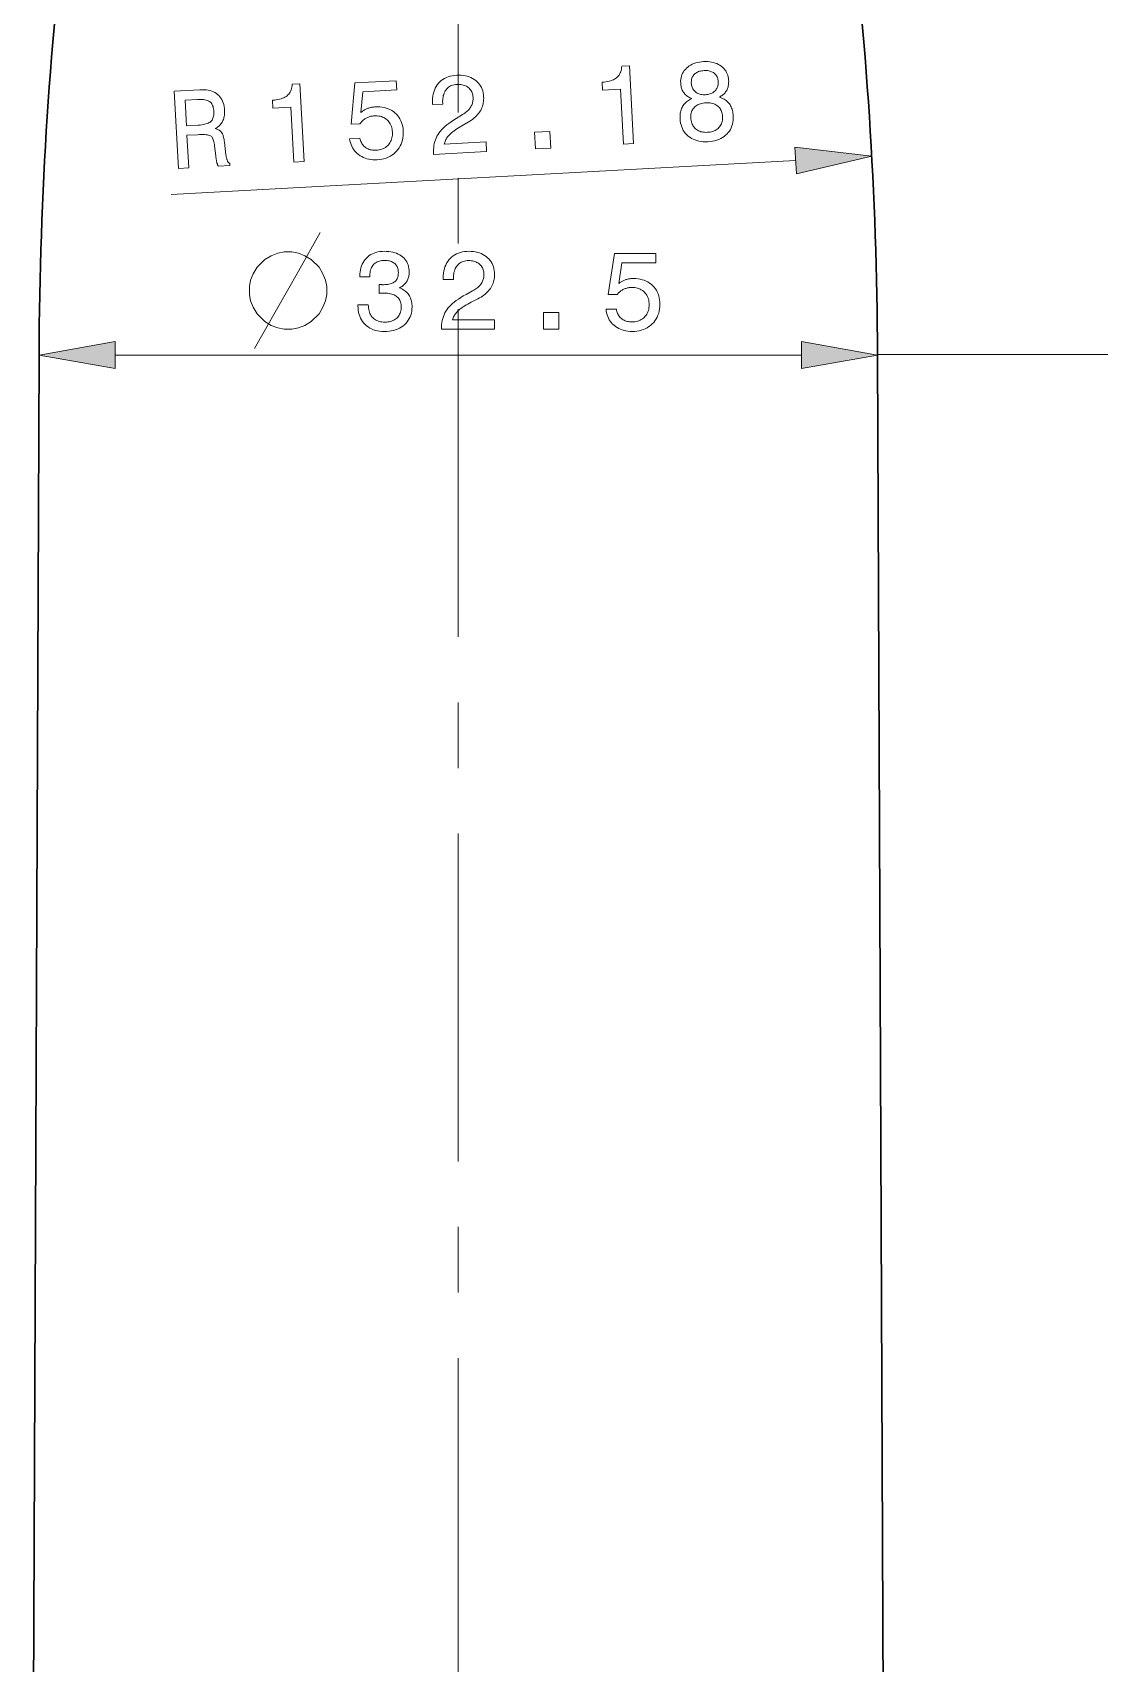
# Model space of a CAD drawing. Extents: x 5 to 286, y 5 to 409.
# Drawn here: x 95.6 to 137, y 218.4 to 281.6 of the extents above; entities that cross this region are included whole.
import ezdxf

# ---------------------------------------------------------------- set-up
doc = ezdxf.new("R2010")
doc.units = 0
doc.linetypes.add('CENTERX2', pattern=[20.32, 12.7, -2.54, 2.54, -2.54])
doc.layers.add('CENTERLINE', color=4, linetype='CENTERX2')
doc.layers.add('DIMENSIONS', color=2, linetype='Continuous')
doc.layers.add('OUTLINE', color=7, linetype='Continuous', lineweight=25)

msp = doc.modelspace()

# ---------------------------------------------------------------- linework, layer by layer
at = {"layer": 'CENTERLINE', "lineweight": 13}
msp.add_line((112.117, 352.187), (112.117, 119.931), dxfattribs=at)
at = {"layer": 'DIMENSIONS', "lineweight": 13}
for p, q in [((125.192, 276.666), (100.986, 275.343)), ((98.822, 269.128), (125.413, 269.128)), ((128.367, 269.154), (170.323, 269.154)), ((128.367, 269.154), (170.317, 269.154))]:
    msp.add_line(p, q, dxfattribs=at)
at = {"layer": 'DIMENSIONS', "lineweight": 13, "ltscale": 0.05064}
for p, q in [((95.867, 269.154), (95.867, 267.128)), ((128.367, 269.154), (128.367, 267.128))]:
    msp.add_line(p, q, dxfattribs=at)
at = {"layer": 'DIMENSIONS', "lineweight": 13}
for points in [[(111.159, 276.901), (111.158, 276.913), (111.155, 277.001), (111.157, 277.086), (111.163, 277.168), (111.173, 277.247), (111.187, 277.324), (111.206, 277.398), (111.229, 277.469), (111.256, 277.538), (111.288, 277.603), (111.324, 277.667), (111.365, 277.729), (111.413, 277.791), (111.468, 277.853), (111.529, 277.916), (111.597, 277.979), (111.672, 278.042), (111.753, 278.106), (111.841, 278.17), (111.935, 278.234), (112.037, 278.298), (112.284, 278.451), (112.327, 278.478), (112.368, 278.506), (112.406, 278.535), (112.442, 278.564), (112.475, 278.593), (112.506, 278.623), (112.534, 278.654), (112.559, 278.685), (112.583, 278.716), (112.603, 278.748), (112.621, 278.78), (112.638, 278.814), (112.652, 278.849), (112.663, 278.884), (112.673, 278.92), (112.68, 278.958), (112.686, 278.996), (112.689, 279.035), (112.69, 279.076), (112.689, 279.117), (112.684, 279.163), (112.677, 279.208), (112.667, 279.25), (112.653, 279.291), (112.636, 279.33), (112.616, 279.366), (112.593, 279.401), (112.567, 279.433), (112.537, 279.464), (112.504, 279.492), (112.469, 279.518), (112.432, 279.541), (112.393, 279.561), (112.351, 279.578), (112.308, 279.591), (112.262, 279.602), (112.215, 279.61), (112.165, 279.614), (112.113, 279.616), (112.06, 279.614), (112.007, 279.61), (111.956, 279.601), (111.908, 279.589), (111.862, 279.574), (111.819, 279.555), (111.779, 279.532), (111.741, 279.506), (111.705, 279.476), (111.672, 279.443), (111.641, 279.406), (111.614, 279.366), (111.589, 279.323), (111.568, 279.278), (111.55, 279.23), (111.536, 279.179), (111.525, 279.126), (111.517, 279.071), (111.512, 279.012), (111.511, 278.951), (111.512, 278.888), (111.514, 278.852), (111.123, 278.831), (111.12, 278.892), (111.117, 278.985), (111.12, 279.074), (111.129, 279.159), (111.144, 279.241), (111.164, 279.32), (111.189, 279.394), (111.221, 279.466), (111.257, 279.533), (111.3, 279.597), (111.348, 279.657), (111.401, 279.712), (111.458, 279.763), (111.519, 279.808), (111.584, 279.847), (111.654, 279.882), (111.728, 279.911), (111.805, 279.935), (111.887, 279.953), (111.973, 279.966), (112.063, 279.974), (112.15, 279.976), (112.234, 279.973), (112.314, 279.965), (112.392, 279.952), (112.466, 279.934), (112.538, 279.911), (112.606, 279.882), (112.671, 279.849), (112.733, 279.81), (112.791, 279.766), (112.846, 279.718), (112.895, 279.667), (112.939, 279.612), (112.978, 279.554), (113.011, 279.493), (113.04, 279.428), (113.062, 279.36), (113.08, 279.288), (113.092, 279.213), (113.099, 279.135), (113.101, 279.074), (113.1, 279.014), (113.095, 278.956), (113.087, 278.898), (113.075, 278.843), (113.061, 278.788), (113.043, 278.735), (113.021, 278.684), (112.997, 278.633), (112.969, 278.584), (112.938, 278.536), (112.903, 278.49), (112.865, 278.444), (112.824, 278.4), (112.779, 278.356), (112.73, 278.314), (112.679, 278.272), (112.623, 278.232), (112.565, 278.193), (112.503, 278.154), (112.257, 278.012), (112.189, 277.971), (112.125, 277.931), (112.065, 277.892), (112.009, 277.854), (111.958, 277.817), (111.91, 277.781), (111.866, 277.745), (111.826, 277.711), (111.791, 277.677), (111.759, 277.645), (111.73, 277.613), (111.704, 277.58), (111.679, 277.546), (111.657, 277.512), (111.637, 277.477), (111.62, 277.442), (111.604, 277.406), (111.59, 277.37), (111.579, 277.332), (111.57, 277.295), (113.195, 277.384), (113.215, 277.013)], [(118.52, 277.303), (118.404, 279.433), (117.705, 279.395), (117.688, 279.7), (117.763, 279.707), (117.834, 279.716), (117.901, 279.728), (117.963, 279.741), (118.022, 279.758), (118.076, 279.776), (118.127, 279.797), (118.173, 279.82), (118.215, 279.846), (118.253, 279.874), (118.287, 279.905), (118.319, 279.939), (118.347, 279.976), (118.371, 280.016), (118.393, 280.059), (118.412, 280.106), (118.427, 280.155), (118.439, 280.208), (118.448, 280.264), (118.454, 280.323), (118.747, 280.339), (118.912, 277.325)], [(121.166, 279.065), (121.127, 279.082), (121.089, 279.1), (121.053, 279.119), (121.019, 279.14), (120.988, 279.163), (120.957, 279.186), (120.929, 279.211), (120.903, 279.238), (120.879, 279.266), (120.856, 279.295), (120.836, 279.326), (120.817, 279.358), (120.8, 279.392), (120.785, 279.428), (120.773, 279.465), (120.761, 279.503), (120.752, 279.543), (120.745, 279.585), (120.74, 279.628), (120.736, 279.673), (120.735, 279.74), (120.739, 279.806), (120.749, 279.869), (120.764, 279.929), (120.784, 279.987), (120.809, 280.044), (120.84, 280.097), (120.876, 280.149), (120.917, 280.198), (120.964, 280.245), (121.015, 280.289), (121.069, 280.328), (121.127, 280.364), (121.188, 280.395), (121.252, 280.422), (121.32, 280.445), (121.391, 280.464), (121.465, 280.479), (121.543, 280.49), (121.625, 280.496), (121.706, 280.499), (121.785, 280.497), (121.861, 280.49), (121.934, 280.479), (122.004, 280.463), (122.071, 280.443), (122.135, 280.419), (122.196, 280.39), (122.254, 280.356), (122.309, 280.318), (122.36, 280.277), (122.406, 280.232), (122.447, 280.185), (122.483, 280.135), (122.514, 280.082), (122.54, 280.026), (122.561, 279.968), (122.578, 279.906), (122.589, 279.842), (122.595, 279.775), (122.597, 279.729), (122.596, 279.686), (122.594, 279.643), (122.589, 279.602), (122.582, 279.562), (122.574, 279.524), (122.563, 279.487), (122.551, 279.451), (122.536, 279.417), (122.519, 279.384), (122.501, 279.352), (122.48, 279.322), (122.457, 279.293), (122.432, 279.265), (122.404, 279.238), (122.375, 279.213), (122.343, 279.189), (122.31, 279.166), (122.274, 279.144), (122.236, 279.124), (122.285, 279.107), (122.332, 279.088), (122.376, 279.067), (122.418, 279.043), (122.458, 279.018), (122.496, 278.991), (122.531, 278.961), (122.564, 278.929), (122.595, 278.896), (122.623, 278.86), (122.649, 278.822), (122.672, 278.782), (122.694, 278.741), (122.712, 278.697), (122.729, 278.652), (122.742, 278.605), (122.754, 278.555), (122.763, 278.505), (122.77, 278.452), (122.774, 278.397), (122.776, 278.312), (122.772, 278.231), (122.762, 278.153), (122.747, 278.077), (122.725, 278.005), (122.698, 277.937), (122.666, 277.871), (122.627, 277.809), (122.583, 277.75), (122.533, 277.694), (122.478, 277.642), (122.418, 277.595), (122.355, 277.552), (122.287, 277.515), (122.216, 277.483), (122.14, 277.456), (122.059, 277.433), (121.975, 277.416), (121.887, 277.403), (121.794, 277.396), (121.701, 277.393), (121.612, 277.396), (121.526, 277.404), (121.444, 277.418), (121.366, 277.437), (121.291, 277.461), (121.22, 277.49), (121.153, 277.525), (121.089, 277.566), (121.029, 277.611), (120.973, 277.662), (120.922, 277.716), (120.878, 277.773), (120.838, 277.835), (120.804, 277.9), (120.775, 277.97), (120.751, 278.043), (120.733, 278.119), (120.72, 278.2), (120.713, 278.284), (120.711, 278.339), (120.712, 278.392), (120.716, 278.444), (120.722, 278.494), (120.73, 278.542), (120.742, 278.589), (120.755, 278.635), (120.772, 278.678), (120.791, 278.72), (120.813, 278.761), (120.837, 278.799), (120.863, 278.836), (120.893, 278.871), (120.924, 278.905), (120.958, 278.936), (120.995, 278.966), (121.034, 278.993), (121.076, 279.019), (121.12, 279.043)], [(121.149, 279.662), (121.152, 279.62), (121.159, 279.579), (121.168, 279.541), (121.18, 279.505), (121.195, 279.47), (121.212, 279.437), (121.232, 279.406), (121.255, 279.377), (121.281, 279.35), (121.31, 279.324), (121.34, 279.301), (121.373, 279.281), (121.407, 279.263), (121.443, 279.248), (121.48, 279.235), (121.52, 279.226), (121.561, 279.219), (121.604, 279.215), (121.648, 279.213), (121.695, 279.214), (121.741, 279.218), (121.786, 279.225), (121.828, 279.233), (121.868, 279.245), (121.907, 279.259), (121.943, 279.275), (121.977, 279.294), (122.009, 279.315), (122.039, 279.339), (122.067, 279.366), (122.093, 279.394), (122.116, 279.424), (122.135, 279.456), (122.152, 279.489), (122.166, 279.523), (122.177, 279.559), (122.184, 279.597), (122.189, 279.636), (122.192, 279.676), (122.191, 279.719), (122.187, 279.761), (122.181, 279.801), (122.172, 279.839), (122.16, 279.875), (122.145, 279.909), (122.128, 279.941), (122.109, 279.971), (122.086, 279.999), (122.061, 280.025), (122.033, 280.049), (122.003, 280.071), (121.971, 280.09), (121.937, 280.107), (121.901, 280.121), (121.863, 280.132), (121.823, 280.141), (121.781, 280.148), (121.737, 280.151), (121.691, 280.153), (121.643, 280.151), (121.596, 280.147), (121.551, 280.141), (121.508, 280.133), (121.467, 280.122), (121.429, 280.109), (121.392, 280.093), (121.358, 280.075), (121.326, 280.055), (121.297, 280.032), (121.269, 280.007), (121.244, 279.98), (121.222, 279.951), (121.203, 279.921), (121.186, 279.889), (121.173, 279.855), (121.162, 279.82), (121.155, 279.783), (121.15, 279.744), (121.148, 279.704)], [(101.268, 276.36), (101.105, 279.351), (102.105, 279.406), (102.191, 279.408), (102.274, 279.406), (102.352, 279.4), (102.427, 279.389), (102.497, 279.373), (102.564, 279.352), (102.626, 279.327), (102.685, 279.298), (102.74, 279.264), (102.79, 279.225), (102.837, 279.182), (102.879, 279.134), (102.916, 279.083), (102.95, 279.027), (102.979, 278.967), (103.003, 278.902), (103.023, 278.834), (103.039, 278.761), (103.05, 278.684), (103.056, 278.603), (103.058, 278.554), (103.058, 278.507), (103.055, 278.461), (103.051, 278.417), (103.044, 278.374), (103.035, 278.333), (103.024, 278.292), (103.011, 278.254), (102.996, 278.216), (102.979, 278.181), (102.96, 278.146), (102.939, 278.113), (102.916, 278.082), (102.891, 278.052), (102.864, 278.023), (102.834, 277.996), (102.803, 277.971), (102.77, 277.947), (102.735, 277.924), (102.698, 277.903), (102.73, 277.894), (102.761, 277.884), (102.79, 277.873), (102.817, 277.86), (102.842, 277.846), (102.866, 277.83), (102.888, 277.813), (102.908, 277.795), (102.926, 277.776), (102.942, 277.755), (102.957, 277.732), (102.972, 277.706), (102.985, 277.676), (102.998, 277.643), (103.009, 277.606), (103.02, 277.566), (103.03, 277.523), (103.039, 277.476), (103.047, 277.425), (103.054, 277.372), (103.112, 276.887), (103.116, 276.857), (103.121, 276.828), (103.125, 276.801), (103.13, 276.775), (103.135, 276.751), (103.14, 276.729), (103.146, 276.709), (103.152, 276.69), (103.158, 276.673), (103.165, 276.658), (103.172, 276.644), (103.18, 276.631), (103.188, 276.618), (103.197, 276.606), (103.206, 276.595), (103.217, 276.585), (103.227, 276.575), (103.239, 276.567), (103.251, 276.559), (103.264, 276.551), (103.268, 276.469), (102.816, 276.445), (102.809, 276.454), (102.803, 276.465), (102.797, 276.477), (102.791, 276.49), (102.785, 276.504), (102.78, 276.518), (102.774, 276.534), (102.769, 276.551), (102.764, 276.568), (102.759, 276.587), (102.754, 276.607), (102.75, 276.628), (102.745, 276.651), (102.741, 276.675), (102.736, 276.7), (102.732, 276.726), (102.728, 276.754), (102.723, 276.784), (102.719, 276.815), (102.715, 276.847), (102.673, 277.233), (102.666, 277.289), (102.657, 277.341), (102.647, 277.389), (102.635, 277.433), (102.622, 277.472), (102.607, 277.508), (102.59, 277.539), (102.573, 277.566), (102.553, 277.589), (102.532, 277.607), (102.508, 277.623), (102.477, 277.636), (102.44, 277.647), (102.397, 277.657), (102.348, 277.664), (102.292, 277.669), (102.231, 277.671), (102.163, 277.672), (102.09, 277.671), (102.01, 277.667), (101.599, 277.645), (101.668, 276.382)], [(105.747, 276.605), (105.63, 278.735), (104.931, 278.697), (104.914, 279.002), (104.989, 279.009), (105.06, 279.018), (105.127, 279.029), (105.19, 279.043), (105.248, 279.059), (105.303, 279.078), (105.353, 279.099), (105.399, 279.122), (105.441, 279.148), (105.479, 279.176), (105.514, 279.206), (105.545, 279.24), (105.573, 279.277), (105.598, 279.317), (105.62, 279.361), (105.638, 279.407), (105.654, 279.457), (105.666, 279.51), (105.675, 279.566), (105.681, 279.625), (105.973, 279.641), (106.138, 276.626)], [(107.906, 277.506), (108.306, 277.528), (108.317, 277.483), (108.33, 277.44), (108.345, 277.399), (108.363, 277.36), (108.384, 277.323), (108.406, 277.289), (108.431, 277.257), (108.459, 277.227), (108.488, 277.199), (108.52, 277.173), (108.554, 277.15), (108.59, 277.13), (108.627, 277.112), (108.666, 277.097), (108.707, 277.085), (108.749, 277.075), (108.792, 277.068), (108.838, 277.064), (108.884, 277.063), (108.933, 277.064), (108.992, 277.069), (109.048, 277.078), (109.102, 277.09), (109.153, 277.105), (109.202, 277.125), (109.248, 277.147), (109.292, 277.174), (109.333, 277.203), (109.371, 277.237), (109.407, 277.274), (109.44, 277.313), (109.469, 277.355), (109.494, 277.399), (109.515, 277.445), (109.533, 277.493), (109.547, 277.543), (109.557, 277.596), (109.563, 277.65), (109.565, 277.707), (109.564, 277.766), (109.559, 277.825), (109.55, 277.882), (109.538, 277.937), (109.523, 277.988), (109.504, 278.037), (109.481, 278.084), (109.455, 278.127), (109.426, 278.168), (109.393, 278.207), (109.356, 278.242), (109.317, 278.274), (109.275, 278.303), (109.231, 278.328), (109.185, 278.349), (109.137, 278.366), (109.086, 278.38), (109.033, 278.39), (108.977, 278.396), (108.92, 278.398), (108.86, 278.397), (108.825, 278.394), (108.791, 278.39), (108.758, 278.385), (108.726, 278.378), (108.694, 278.37), (108.663, 278.361), (108.632, 278.35), (108.602, 278.338), (108.573, 278.324), (108.545, 278.31), (108.517, 278.293), (108.49, 278.276), (108.464, 278.257), (108.439, 278.237), (108.415, 278.216), (108.391, 278.193), (108.368, 278.169), (108.346, 278.144), (108.325, 278.117), (108.305, 278.09), (107.961, 278.071), (108.11, 279.671), (109.71, 279.758), (109.73, 279.405), (108.418, 279.333), (108.342, 278.52), (108.363, 278.54), (108.385, 278.559), (108.407, 278.577), (108.431, 278.594), (108.455, 278.61), (108.48, 278.625), (108.506, 278.64), (108.532, 278.654), (108.56, 278.666), (108.588, 278.678), (108.617, 278.689), (108.647, 278.699), (108.677, 278.708), (108.708, 278.717), (108.739, 278.724), (108.771, 278.73), (108.803, 278.735), (108.836, 278.739), (108.87, 278.743), (108.904, 278.745), (108.995, 278.747), (109.082, 278.744), (109.166, 278.735), (109.247, 278.72), (109.324, 278.7), (109.398, 278.673), (109.469, 278.642), (109.536, 278.604), (109.6, 278.561), (109.661, 278.512), (109.718, 278.459), (109.769, 278.401), (109.814, 278.34), (109.855, 278.276), (109.889, 278.207), (109.919, 278.135), (109.942, 278.059), (109.961, 277.98), (109.974, 277.897), (109.982, 277.81), (109.984, 277.717), (109.98, 277.628), (109.969, 277.541), (109.953, 277.458), (109.93, 277.379), (109.902, 277.302), (109.867, 277.229), (109.826, 277.159), (109.779, 277.093), (109.725, 277.029), (109.667, 276.97), (109.605, 276.917), (109.539, 276.869), (109.469, 276.827), (109.395, 276.791), (109.317, 276.76), (109.235, 276.735), (109.149, 276.716), (109.059, 276.702), (108.966, 276.694), (108.882, 276.692), (108.802, 276.695), (108.724, 276.703), (108.648, 276.715), (108.575, 276.733), (108.505, 276.755), (108.438, 276.783), (108.373, 276.815), (108.31, 276.852), (108.251, 276.895), (108.195, 276.941), (108.143, 276.991), (108.097, 277.044), (108.055, 277.1), (108.018, 277.159), (107.986, 277.222), (107.959, 277.288), (107.936, 277.358), (107.919, 277.43)], [(102.013, 279.034), (101.525, 279.007), (101.579, 278.011), (102.04, 278.036), (102.108, 278.041), (102.172, 278.048), (102.231, 278.057), (102.286, 278.068), (102.337, 278.082), (102.383, 278.097), (102.425, 278.114), (102.463, 278.134), (102.496, 278.155), (102.524, 278.179), (102.549, 278.205), (102.572, 278.234), (102.591, 278.266), (102.607, 278.301), (102.62, 278.339), (102.63, 278.38), (102.638, 278.423), (102.642, 278.47), (102.644, 278.519), (102.642, 278.572), (102.638, 278.623), (102.631, 278.672), (102.622, 278.717), (102.61, 278.759), (102.596, 278.797), (102.579, 278.833), (102.559, 278.866), (102.537, 278.895), (102.512, 278.921), (102.485, 278.944), (102.454, 278.964), (102.42, 278.982), (102.382, 278.997), (102.341, 279.01), (102.295, 279.02), (102.246, 279.028), (102.194, 279.033), (102.137, 279.036), (102.077, 279.036)], [(121.127, 278.316), (121.132, 278.262), (121.14, 278.211), (121.151, 278.163), (121.165, 278.116), (121.182, 278.073), (121.202, 278.032), (121.226, 277.993), (121.253, 277.957), (121.283, 277.923), (121.316, 277.892), (121.352, 277.864), (121.39, 277.839), (121.43, 277.817), (121.473, 277.799), (121.518, 277.783), (121.565, 277.772), (121.614, 277.763), (121.665, 277.758), (121.719, 277.756), (121.774, 277.758), (121.83, 277.762), (121.884, 277.77), (121.934, 277.781), (121.983, 277.795), (122.028, 277.811), (122.071, 277.831), (122.111, 277.854), (122.149, 277.88), (122.184, 277.909), (122.217, 277.941), (122.247, 277.976), (122.273, 278.013), (122.296, 278.052), (122.315, 278.093), (122.331, 278.136), (122.343, 278.181), (122.352, 278.228), (122.358, 278.278), (122.36, 278.329), (122.359, 278.383), (122.354, 278.433), (122.347, 278.48), (122.336, 278.525), (122.322, 278.568), (122.305, 278.609), (122.285, 278.647), (122.262, 278.683), (122.235, 278.717), (122.205, 278.748), (122.172, 278.777), (122.137, 278.803), (122.099, 278.827), (122.059, 278.847), (122.016, 278.864), (121.971, 278.878), (121.924, 278.888), (121.874, 278.896), (121.822, 278.901), (121.768, 278.902), (121.712, 278.901), (121.656, 278.896), (121.602, 278.889), (121.552, 278.879), (121.504, 278.866), (121.458, 278.85), (121.415, 278.831), (121.375, 278.809), (121.337, 278.785), (121.302, 278.758), (121.269, 278.728), (121.24, 278.695), (121.214, 278.661), (121.191, 278.624), (121.172, 278.586), (121.156, 278.546), (121.143, 278.504), (121.134, 278.46), (121.128, 278.414), (121.126, 278.366)], [(115.106, 277.116), (115.071, 277.759), (115.666, 277.791), (115.701, 277.149)], [(125.22, 276.146), (128.142, 276.828), (125.163, 277.187)], [(105.668, 273.128), (105.368, 273.128), (105.118, 273.078), (104.868, 272.978), (104.618, 272.828), (104.318, 272.528), (104.168, 272.278), (104.068, 272.028), (104.018, 271.778), (104.018, 271.478), (104.068, 271.228), (104.168, 270.978), (104.318, 270.728), (104.618, 270.428), (104.868, 270.278), (105.118, 270.178), (105.368, 270.128), (105.668, 270.128), (105.918, 270.178), (106.168, 270.278), (106.418, 270.428), (106.718, 270.728), (106.868, 270.978), (106.968, 271.228), (107.018, 271.478), (107.018, 271.778), (106.968, 272.028), (106.868, 272.278), (106.718, 272.528), (106.418, 272.828), (106.168, 272.978), (105.918, 273.078)], [(108.229, 271.068), (108.628, 271.068), (108.631, 271.006), (108.637, 270.948), (108.646, 270.891), (108.659, 270.838), (108.674, 270.788), (108.693, 270.74), (108.716, 270.695), (108.741, 270.653), (108.77, 270.614), (108.802, 270.578), (108.836, 270.545), (108.874, 270.516), (108.914, 270.489), (108.957, 270.467), (109.003, 270.448), (109.051, 270.432), (109.102, 270.42), (109.155, 270.411), (109.212, 270.406), (109.271, 270.404), (109.328, 270.406), (109.384, 270.411), (109.436, 270.418), (109.487, 270.43), (109.534, 270.444), (109.58, 270.461), (109.622, 270.482), (109.663, 270.505), (109.7, 270.532), (109.736, 270.562), (109.768, 270.595), (109.797, 270.63), (109.822, 270.668), (109.844, 270.708), (109.863, 270.75), (109.878, 270.795), (109.89, 270.842), (109.898, 270.891), (109.904, 270.943), (109.905, 270.997), (109.904, 271.046), (109.899, 271.093), (109.89, 271.137), (109.878, 271.18), (109.863, 271.22), (109.845, 271.258), (109.823, 271.294), (109.798, 271.327), (109.769, 271.359), (109.738, 271.388), (109.703, 271.414), (109.665, 271.438), (109.625, 271.459), (109.582, 271.477), (109.536, 271.493), (109.488, 271.505), (109.436, 271.515), (109.382, 271.522), (109.326, 271.527), (109.266, 271.528), (109.258, 271.528), (109.249, 271.528), (109.241, 271.528), (109.232, 271.528), (109.223, 271.527), (109.214, 271.527), (109.205, 271.527), (109.196, 271.527), (109.187, 271.526), (109.178, 271.526), (109.168, 271.525), (109.158, 271.525), (109.147, 271.524), (109.136, 271.524), (109.124, 271.523), (109.112, 271.523), (109.098, 271.522), (109.085, 271.521), (109.07, 271.52), (109.056, 271.519), (109.056, 271.859), (109.065, 271.859), (109.074, 271.858), (109.083, 271.858), (109.092, 271.857), (109.101, 271.857), (109.11, 271.857), (109.118, 271.856), (109.127, 271.856), (109.136, 271.856), (109.144, 271.856), (109.153, 271.856), (109.161, 271.855), (109.169, 271.855), (109.177, 271.855), (109.185, 271.855), (109.192, 271.855), (109.2, 271.855), (109.208, 271.855), (109.215, 271.855), (109.222, 271.855), (109.279, 271.856), (109.333, 271.859), (109.383, 271.865), (109.431, 271.873), (109.475, 271.883), (109.517, 271.896), (109.556, 271.911), (109.591, 271.928), (109.624, 271.948), (109.653, 271.97), (109.68, 271.994), (109.704, 272.02), (109.725, 272.049), (109.743, 272.081), (109.758, 272.115), (109.771, 272.151), (109.781, 272.19), (109.788, 272.231), (109.792, 272.275), (109.794, 272.321), (109.792, 272.365), (109.788, 272.407), (109.781, 272.448), (109.772, 272.486), (109.76, 272.522), (109.745, 272.556), (109.727, 272.588), (109.706, 272.617), (109.683, 272.645), (109.658, 272.671), (109.629, 272.694), (109.598, 272.715), (109.565, 272.733), (109.53, 272.749), (109.492, 272.762), (109.451, 272.773), (109.409, 272.782), (109.364, 272.788), (109.316, 272.792), (109.266, 272.793), (109.21, 272.791), (109.157, 272.786), (109.107, 272.778), (109.059, 272.767), (109.014, 272.752), (108.972, 272.734), (108.933, 272.713), (108.896, 272.689), (108.862, 272.661), (108.831, 272.631), (108.803, 272.597), (108.778, 272.56), (108.755, 272.519), (108.736, 272.476), (108.72, 272.43), (108.706, 272.381), (108.696, 272.329), (108.688, 272.274), (108.684, 272.215), (108.682, 272.154), (108.299, 272.154), (108.299, 272.184), (108.301, 272.27), (108.309, 272.353), (108.322, 272.432), (108.34, 272.507), (108.363, 272.579), (108.391, 272.648), (108.424, 272.713), (108.463, 272.774), (108.506, 272.832), (108.555, 272.886), (108.608, 272.935), (108.665, 272.98), (108.725, 273.019), (108.788, 273.053), (108.856, 273.082), (108.926, 273.105), (109.001, 273.124), (109.079, 273.137), (109.16, 273.144), (109.245, 273.147), (109.335, 273.145), (109.421, 273.139), (109.503, 273.128), (109.58, 273.113), (109.653, 273.094), (109.722, 273.07), (109.788, 273.043), (109.848, 273.011), (109.905, 272.975), (109.958, 272.934), (110.006, 272.89), (110.049, 272.842), (110.087, 272.791), (110.12, 272.737), (110.148, 272.679), (110.17, 272.618), (110.188, 272.553), (110.201, 272.485), (110.208, 272.414), (110.211, 272.34), (110.21, 272.297), (110.207, 272.255), (110.202, 272.215), (110.196, 272.176), (110.187, 272.138), (110.176, 272.102), (110.164, 272.067), (110.15, 272.033), (110.133, 272), (110.115, 271.969), (110.095, 271.939), (110.073, 271.91), (110.049, 271.883), (110.024, 271.857), (109.996, 271.833), (109.967, 271.81), (109.936, 271.789), (109.903, 271.77), (109.868, 271.751), (109.831, 271.735), (109.879, 271.716), (109.924, 271.695), (109.966, 271.672), (110.007, 271.648), (110.045, 271.621), (110.08, 271.593), (110.114, 271.562), (110.144, 271.529), (110.173, 271.495), (110.199, 271.458), (110.223, 271.42), (110.244, 271.38), (110.263, 271.338), (110.28, 271.294), (110.293, 271.249), (110.305, 271.202), (110.313, 271.153), (110.32, 271.103), (110.324, 271.051), (110.325, 270.997), (110.322, 270.912), (110.313, 270.831), (110.298, 270.753), (110.278, 270.678), (110.251, 270.607), (110.219, 270.539), (110.18, 270.475), (110.136, 270.414), (110.086, 270.357), (110.03, 270.303), (109.969, 270.253), (109.904, 270.209), (109.835, 270.17), (109.762, 270.136), (109.686, 270.107), (109.606, 270.083), (109.521, 270.065), (109.433, 270.052), (109.341, 270.044), (109.245, 270.042), (109.154, 270.044), (109.067, 270.052), (108.984, 270.066), (108.904, 270.085), (108.828, 270.11), (108.756, 270.14), (108.688, 270.175), (108.623, 270.216), (108.562, 270.262), (108.505, 270.314), (108.453, 270.37), (108.406, 270.43), (108.365, 270.493), (108.329, 270.56), (108.298, 270.631), (108.273, 270.705), (108.254, 270.783), (108.24, 270.865), (108.232, 270.95), (108.229, 271.039)], [(111.463, 270.128), (111.463, 270.141), (111.465, 270.228), (111.471, 270.313), (111.482, 270.394), (111.496, 270.473), (111.515, 270.549), (111.538, 270.622), (111.564, 270.692), (111.595, 270.759), (111.631, 270.823), (111.67, 270.884), (111.714, 270.943), (111.766, 271.003), (111.824, 271.062), (111.888, 271.122), (111.96, 271.181), (112.038, 271.24), (112.122, 271.299), (112.214, 271.358), (112.312, 271.417), (112.416, 271.475), (112.671, 271.614), (112.716, 271.64), (112.758, 271.665), (112.798, 271.692), (112.835, 271.719), (112.87, 271.746), (112.902, 271.775), (112.932, 271.803), (112.959, 271.833), (112.984, 271.863), (113.006, 271.894), (113.026, 271.925), (113.044, 271.958), (113.06, 271.992), (113.074, 272.026), (113.085, 272.062), (113.095, 272.099), (113.102, 272.137), (113.108, 272.176), (113.111, 272.216), (113.112, 272.257), (113.11, 272.304), (113.105, 272.349), (113.097, 272.392), (113.086, 272.433), (113.071, 272.473), (113.053, 272.51), (113.032, 272.546), (113.007, 272.58), (112.979, 272.612), (112.948, 272.642), (112.915, 272.67), (112.879, 272.695), (112.84, 272.717), (112.8, 272.736), (112.757, 272.752), (112.713, 272.765), (112.665, 272.775), (112.616, 272.783), (112.565, 272.787), (112.511, 272.789), (112.458, 272.787), (112.407, 272.781), (112.358, 272.772), (112.312, 272.759), (112.268, 272.742), (112.226, 272.722), (112.187, 272.698), (112.149, 272.67), (112.115, 272.638), (112.082, 272.603), (112.052, 272.565), (112.025, 272.523), (112.002, 272.479), (111.981, 272.432), (111.964, 272.383), (111.95, 272.33), (111.939, 272.275), (111.931, 272.217), (111.926, 272.156), (111.925, 272.093), (111.925, 272.057), (111.533, 272.057), (111.533, 272.118), (111.535, 272.211), (111.544, 272.3), (111.557, 272.385), (111.576, 272.466), (111.6, 272.543), (111.63, 272.616), (111.665, 272.686), (111.705, 272.751), (111.751, 272.812), (111.803, 272.87), (111.859, 272.922), (111.918, 272.97), (111.982, 273.011), (112.049, 273.047), (112.12, 273.078), (112.196, 273.103), (112.274, 273.122), (112.357, 273.136), (112.444, 273.144), (112.534, 273.147), (112.621, 273.145), (112.704, 273.137), (112.785, 273.125), (112.861, 273.108), (112.934, 273.085), (113.004, 273.058), (113.071, 273.026), (113.134, 272.989), (113.194, 272.947), (113.25, 272.9), (113.302, 272.85), (113.348, 272.796), (113.389, 272.739), (113.425, 272.678), (113.455, 272.615), (113.479, 272.549), (113.498, 272.48), (113.512, 272.407), (113.52, 272.332), (113.523, 272.253), (113.521, 272.192), (113.517, 272.132), (113.509, 272.074), (113.497, 272.018), (113.483, 271.962), (113.465, 271.909), (113.444, 271.857), (113.42, 271.807), (113.393, 271.758), (113.363, 271.71), (113.329, 271.664), (113.292, 271.62), (113.251, 271.576), (113.208, 271.534), (113.16, 271.493), (113.11, 271.453), (113.056, 271.415), (112.998, 271.377), (112.938, 271.341), (112.874, 271.307), (112.621, 271.178), (112.551, 271.141), (112.485, 271.104), (112.423, 271.069), (112.365, 271.034), (112.311, 270.999), (112.261, 270.966), (112.216, 270.933), (112.174, 270.901), (112.137, 270.869), (112.103, 270.839), (112.073, 270.808), (112.044, 270.776), (112.018, 270.744), (111.994, 270.711), (111.973, 270.678), (111.953, 270.643), (111.935, 270.608), (111.92, 270.573), (111.907, 270.536), (111.895, 270.499), (113.523, 270.499), (113.523, 270.128)], [(117.843, 270.91), (118.243, 270.91), (118.252, 270.864), (118.263, 270.821), (118.276, 270.779), (118.292, 270.739), (118.31, 270.702), (118.331, 270.666), (118.354, 270.633), (118.38, 270.601), (118.408, 270.572), (118.438, 270.544), (118.471, 270.519), (118.505, 270.497), (118.542, 270.477), (118.58, 270.46), (118.619, 270.446), (118.661, 270.434), (118.704, 270.425), (118.749, 270.418), (118.796, 270.414), (118.844, 270.413), (118.903, 270.415), (118.96, 270.42), (119.014, 270.429), (119.066, 270.442), (119.116, 270.459), (119.163, 270.479), (119.208, 270.503), (119.251, 270.53), (119.291, 270.561), (119.329, 270.596), (119.364, 270.634), (119.395, 270.674), (119.423, 270.717), (119.446, 270.761), (119.467, 270.809), (119.483, 270.858), (119.496, 270.91), (119.505, 270.964), (119.511, 271.02), (119.512, 271.079), (119.511, 271.139), (119.505, 271.196), (119.496, 271.251), (119.483, 271.304), (119.467, 271.353), (119.447, 271.401), (119.424, 271.446), (119.396, 271.488), (119.366, 271.528), (119.331, 271.566), (119.294, 271.6), (119.254, 271.631), (119.211, 271.658), (119.166, 271.682), (119.119, 271.702), (119.069, 271.718), (119.016, 271.731), (118.961, 271.74), (118.904, 271.745), (118.844, 271.747), (118.809, 271.746), (118.775, 271.744), (118.742, 271.741), (118.709, 271.736), (118.677, 271.73), (118.645, 271.722), (118.614, 271.713), (118.584, 271.703), (118.554, 271.691), (118.525, 271.678), (118.496, 271.663), (118.468, 271.647), (118.441, 271.63), (118.415, 271.611), (118.39, 271.591), (118.365, 271.57), (118.341, 271.547), (118.317, 271.523), (118.295, 271.498), (118.273, 271.471), (117.929, 271.471), (118.165, 273.061), (119.768, 273.061), (119.768, 272.706), (118.454, 272.706), (118.334, 271.899), (118.356, 271.917), (118.378, 271.935), (118.402, 271.952), (118.426, 271.968), (118.451, 271.983), (118.477, 271.996), (118.504, 272.01), (118.531, 272.022), (118.559, 272.033), (118.588, 272.043), (118.618, 272.053), (118.648, 272.061), (118.678, 272.069), (118.709, 272.075), (118.741, 272.081), (118.773, 272.085), (118.806, 272.088), (118.839, 272.091), (118.873, 272.092), (118.907, 272.093), (118.998, 272.09), (119.085, 272.082), (119.168, 272.068), (119.248, 272.049), (119.324, 272.024), (119.396, 271.994), (119.465, 271.959), (119.531, 271.918), (119.592, 271.871), (119.65, 271.819), (119.704, 271.762), (119.752, 271.702), (119.794, 271.639), (119.831, 271.572), (119.862, 271.502), (119.887, 271.428), (119.907, 271.351), (119.921, 271.271), (119.929, 271.187), (119.932, 271.1), (119.929, 271.007), (119.92, 270.918), (119.905, 270.833), (119.884, 270.751), (119.857, 270.673), (119.825, 270.598), (119.786, 270.527), (119.741, 270.459), (119.69, 270.395), (119.634, 270.335), (119.572, 270.279), (119.507, 270.229), (119.438, 270.185), (119.366, 270.147), (119.29, 270.115), (119.211, 270.088), (119.128, 270.068), (119.041, 270.053), (118.951, 270.045), (118.857, 270.042), (118.773, 270.044), (118.693, 270.051), (118.615, 270.063), (118.541, 270.08), (118.469, 270.101), (118.4, 270.128), (118.334, 270.159), (118.271, 270.195), (118.211, 270.235), (118.154, 270.281), (118.1, 270.33), (118.052, 270.383), (118.008, 270.438), (117.97, 270.496), (117.936, 270.558), (117.908, 270.622), (117.884, 270.69), (117.865, 270.76), (117.851, 270.834)], [(115.416, 270.128), (115.416, 270.771), (116.013, 270.771), (116.013, 270.128)], [(98.822, 269.649), (95.867, 269.128), (98.822, 268.607)], [(125.413, 268.607), (128.367, 269.128), (125.413, 269.649)]]:
    msp.add_lwpolyline(points, close=True, dxfattribs=at)
msp.add_lwpolyline([(104.218, 269.378), (105.918, 272.378), (106.768, 273.878)], dxfattribs=at)
for points in [[(125.22, 276.146), (128.142, 276.828), (125.22, 276.146), (125.163, 277.187)], [(98.822, 269.649), (95.867, 269.128), (98.822, 269.649), (98.822, 268.607)], [(125.413, 268.607), (128.367, 269.128), (125.413, 268.607), (125.413, 269.649)]]:
    msp.add_solid(points, dxfattribs=at)
at = {"layer": 'OUTLINE', "lineweight": 30}
for p, q in [((95.867, 269.154), (95.617, 209.154)), ((128.367, 269.154), (128.617, 209.154))]:
    msp.add_line(p, q, dxfattribs=at)
for centre, start, end in [((248.051, 268.52), 172.81313, 179.76126), ((-23.816, 268.52), 0.23873, 7.18687)]:
    msp.add_arc(centre, 152.185, start, end, dxfattribs=at)

doc.saveas('drawing.dxf')
